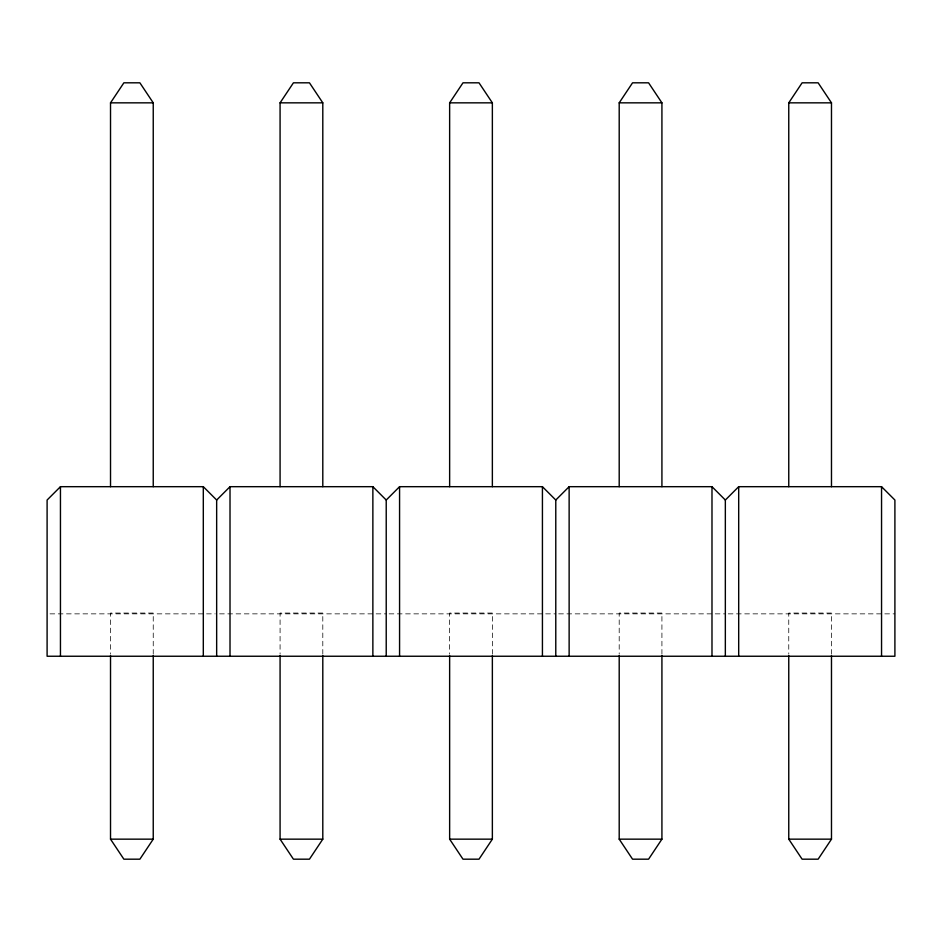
<?xml version="1.0" encoding="UTF-8"?>
<svg xmlns="http://www.w3.org/2000/svg" width="942" height="942" viewBox="0 0 942 942"><rect width="100%" height="100%" fill="white"/><g stroke="black" fill="none" stroke-linecap="round" stroke-linejoin="round"><path stroke-width="0.71" stroke-dasharray="4.71 3.53" d="M50.02 613.854L215.2 613.854M219.58 613.854L386.22 613.854M389.14 613.854L555.78 613.854M558.7 613.854L725.34 613.854M728.26 613.854L894.9 613.854M831.48 654.172L831.48 613.054L788.76 613.054L788.76 654.172M661.92 654.172L661.92 613.054L619.2 613.054L619.2 654.172M492.36 654.172L492.36 613.054L449.64 613.054L449.64 654.172M322.8 654.172L322.8 613.054L280.08 613.054L280.08 654.172M153.24 654.172L153.24 613.054L110.52 613.054L110.52 654.172"/><path stroke-width="1.41" d="M110.52 486.684L110.52 102.843L123.873 82.814L139.887 82.814L153.24 102.843L153.24 486.684M280.08 486.684L280.08 102.843L293.433 82.814L309.447 82.814L322.8 102.843L322.8 486.684M449.64 486.684L449.64 102.843L462.993 82.814L479.007 82.814L492.36 102.843L492.36 486.684M619.2 486.684L619.2 102.843L632.553 82.814L648.567 82.814L661.92 102.843L661.92 486.684M153.24 655.632L153.24 839.157L139.887 859.186L123.873 859.186L110.52 839.157L110.52 655.632M788.76 486.684L788.76 102.843L802.113 82.814L818.127 82.814L831.48 102.843L831.48 486.684M322.8 655.632L322.8 839.157L309.447 859.186L293.433 859.186L280.08 839.157L280.08 655.632M492.36 655.632L492.36 839.157L479.007 859.186L462.993 859.186L449.64 839.157L449.64 655.632M661.92 655.632L661.92 839.157L648.567 859.186L632.553 859.186L619.2 839.157L619.2 655.632M831.48 655.632L831.48 839.157L818.127 859.186L802.113 859.186L788.76 839.157L788.76 655.632M216.66 656.244L216.66 500.037L203.307 486.684L60.453 486.684L47.1 500.037L47.1 656.244L894.9 656.244L894.9 500.037L881.547 486.684L738.693 486.684L725.34 500.037L725.34 656.244M216.66 500.037L230.013 486.684L372.867 486.684L386.22 500.037L386.22 656.244M386.22 500.037L399.573 486.684L542.427 486.684L555.78 500.037L555.78 656.244M555.78 500.037L569.133 486.684L711.987 486.684L725.34 500.037M110.52 102.843L153.24 102.843M280.08 102.843L322.8 102.843M449.64 102.843L492.36 102.843M619.2 102.843L661.92 102.843M788.76 102.843L831.48 102.843M110.52 839.157L153.24 839.157M280.08 839.157L322.8 839.157M449.64 839.157L492.36 839.157M619.2 839.157L661.92 839.157M788.76 839.157L831.48 839.157M881.547 486.684L881.547 656.244M738.693 486.684L738.693 656.244M711.987 486.684L711.987 656.244M569.133 486.684L569.133 656.244M542.427 486.684L542.427 656.244M399.573 486.684L399.573 656.244M372.867 486.684L372.867 656.244M230.013 486.684L230.013 656.244M203.307 486.684L203.307 656.244M60.453 486.684L60.453 656.244"/></g></svg>
